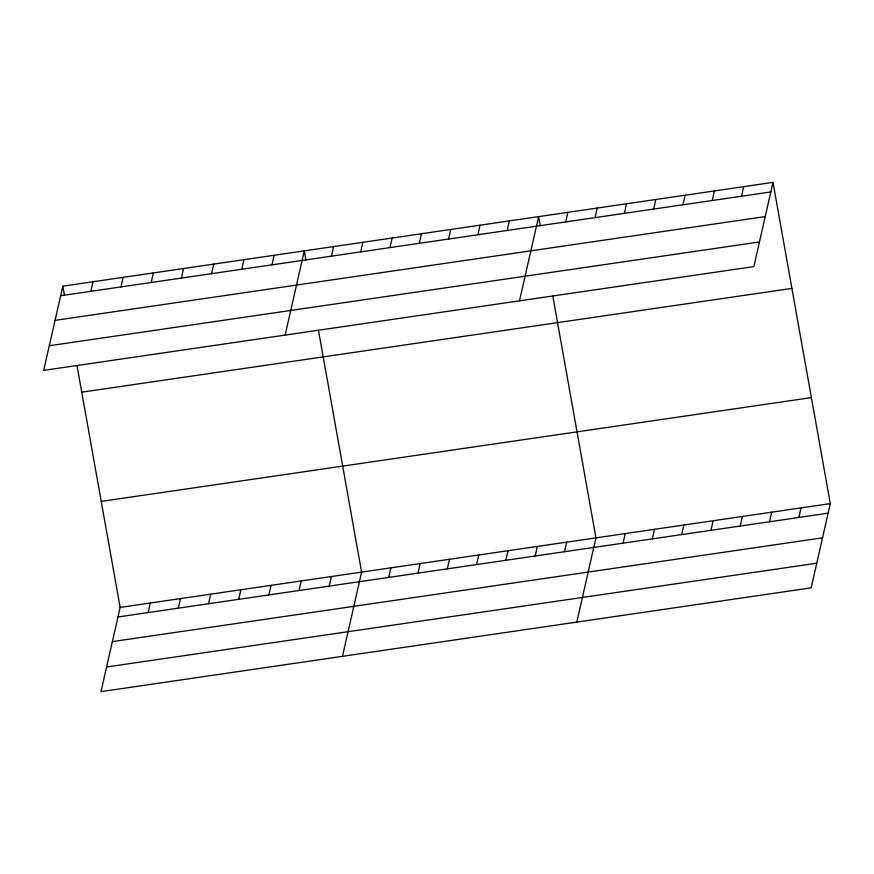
<?xml version="1.0" encoding="UTF-8"?>
<svg xmlns="http://www.w3.org/2000/svg" width="874" height="874" viewBox="0 0 874 874"><rect width="100%" height="100%" fill="white"/><g stroke="black" fill="none" stroke-linecap="round" stroke-linejoin="round"><path stroke-width="1.31" d="M62.83 286.159L43.7 370.379L753.858 266.592L772.998 182.371L62.83 286.159L64.49 295.434M90.841 291.315L93.015 281.745M121.027 286.912L123.201 277.342M151.202 282.499L153.376 272.928M181.388 278.085L183.562 268.515M77.021 365.671L120.142 607.408L101.002 691.629L811.17 587.841L830.3 503.621L772.998 182.371M211.574 273.671L213.748 264.101M148.143 612.565L150.317 603.005M241.748 269.268L243.922 259.698M178.329 608.162L180.503 598.592M271.934 264.855L274.108 255.284M208.515 603.748L210.689 594.178M285.153 335.092L304.283 250.871L305.944 260.146M238.689 599.335L240.863 589.764M331.41 256.158L333.584 246.588M268.875 594.921L271.049 585.351M360.7 251.876L362.874 242.306M299.061 590.518L301.235 580.948M390.001 247.604L392.175 238.034M329.236 586.104L331.41 576.534M419.291 243.322L421.465 233.751M342.466 656.341L361.596 572.12L318.475 330.383M448.581 239.039L450.755 229.469M388.712 577.408L390.886 567.838M477.881 234.756L480.055 225.186M418.012 573.125L420.186 563.555M507.171 230.474L509.345 220.903M447.302 568.854L449.476 559.284M519.506 300.842L538.635 216.621L540.296 225.896M476.592 564.571L478.766 555.001M565.762 221.909L567.936 212.338M505.893 560.289L508.067 550.718M595.052 217.626L597.226 208.056M535.183 556.006L537.357 546.436M624.353 213.343L626.527 203.784M564.484 551.723L566.658 542.153M653.643 209.072L655.817 199.501M576.818 622.091L595.948 537.871L552.827 296.133M682.933 204.789L685.107 195.219M623.064 543.158L625.238 533.588M712.234 200.507L714.408 190.936M652.365 538.876L654.539 529.305M741.523 196.224L743.698 186.654M681.654 534.593L683.829 525.034M710.944 530.321L713.118 520.751M740.245 526.039L742.419 516.468M769.535 521.756L771.709 512.186M798.836 517.474L801.01 507.903M60.656 295.729L770.824 191.941M55.062 320.365L765.22 216.577M49.294 345.743L759.451 241.956M81.741 392.175L791.91 288.387M101.231 501.403L811.389 397.604M120.142 607.408L830.3 503.621M117.968 616.978L828.126 513.191M112.375 641.614L822.532 537.827M106.606 666.993L816.764 563.206"/></g></svg>
